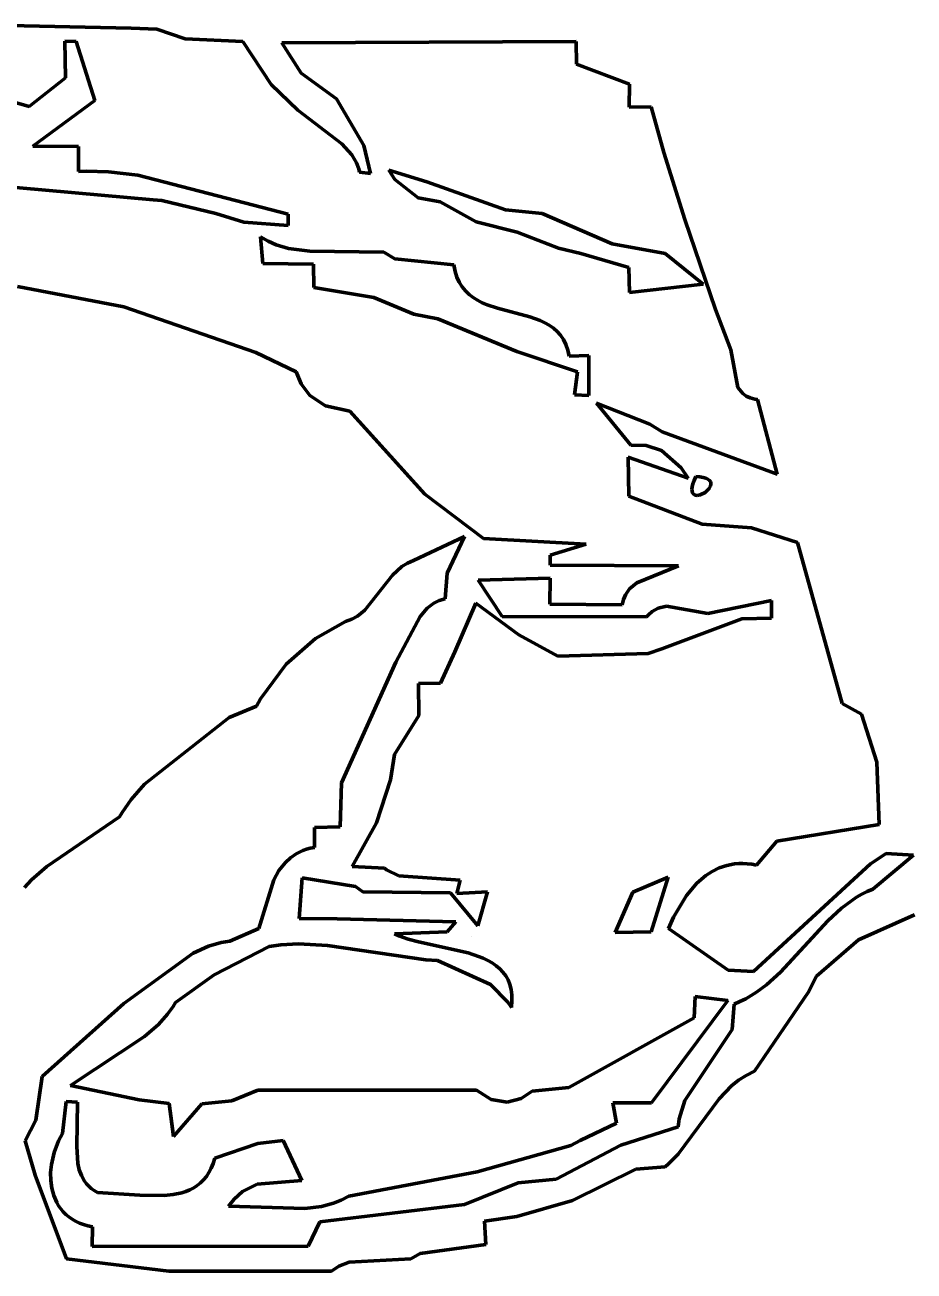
# Model space of a CAD drawing. Header units: millimetres. Extents: x 0 to 7.9, y 0 to 11.
# Drawn here: x 2.554 to 3.497, y 3.946 to 5.267 of the extents above; entities that cross this region are included whole.
import ezdxf

# ---------------------------------------------------------------- set-up
doc = ezdxf.new("R2010")
doc.units = ezdxf.units.MM
doc.layers.add('color#010101ff', color=7, linetype='CONTINUOUS', lineweight=100)
doc.layers.add('color#ffffffff', color=7, linetype='CONTINUOUS', lineweight=100)

msp = doc.modelspace()

# ---------------------------------------------------------------- linework, layer by layer
at = {"layer": 'color#010101ff'}
for p, q in [((2.6671, 5.2641), (2.4992, 5.2675)), ((2.694, 5.2629), (2.6671, 5.2641)), ((2.7243, 5.2526), (2.694, 5.2629)), ((2.5974, 5.2113), (2.5966, 5.2502)), ((2.5966, 5.2502), (2.6086, 5.25)), ((2.6086, 5.25), (2.6285, 5.1872)), ((2.7852, 5.2498), (2.7243, 5.2526)), ((2.8155, 5.2042), (2.7852, 5.2498)), ((3.1387, 5.25), (2.8268, 5.2483)), ((2.8268, 5.2483), (2.847, 5.2163)), ((3.1388, 5.2257), (3.1387, 5.25)), ((3.1951, 5.2045), (3.1388, 5.2257)), ((2.5588, 5.1808), (2.5974, 5.2113)), ((2.847, 5.2163), (2.8847, 5.1892)), ((2.8435, 5.177), (2.8155, 5.2042)), ((3.1946, 5.1802), (3.1951, 5.2045)), ((2.5172, 5.1929), (2.5588, 5.1808)), ((2.6285, 5.1872), (2.5629, 5.139)), ((2.8847, 5.1892), (2.9134, 5.1395)), ((3.2181, 5.1807), (3.1946, 5.1802)), ((3.2316, 5.132), (3.2181, 5.1807)), ((2.8904, 5.1415), (2.8435, 5.177)), ((2.901, 5.1296), (2.8904, 5.1415)), ((2.5629, 5.139), (2.6111, 5.1384)), ((2.6111, 5.1384), (2.6113, 5.1121)), ((2.9058, 5.1211), (2.901, 5.1296)), ((2.9134, 5.1395), (2.9206, 5.11)), ((3.2538, 5.0611), (3.2316, 5.132)), ((2.9081, 5.1147), (2.9058, 5.1211)), ((2.909, 5.1113), (2.9081, 5.1147)), ((2.6113, 5.1121), (2.6192, 5.1123)), ((2.6192, 5.1123), (2.6428, 5.1115)), ((2.6428, 5.1115), (2.6739, 5.108)), ((2.6739, 5.108), (2.8335, 5.0668)), ((2.9206, 5.11), (2.909, 5.1113)), ((2.9399, 5.1136), (2.9805, 5.101)), ((2.9465, 5.1035), (2.9399, 5.1136)), ((2.9712, 5.0841), (2.9465, 5.1035)), ((2.6904, 5.0819), (2.5025, 5.0988)), ((2.9805, 5.101), (3.0638, 5.0714)), ((2.6994, 5.0813), (2.6904, 5.0819)), ((2.7568, 5.0674), (2.6994, 5.0813)), ((2.9944, 5.0799), (2.9712, 5.0841)), ((3.0327, 5.0587), (2.9944, 5.0799)), ((2.7865, 5.0583), (2.7568, 5.0674)), ((2.8335, 5.0668), (2.8333, 5.0546)), ((3.0638, 5.0714), (3.1027, 5.0675)), ((3.1027, 5.0675), (3.1767, 5.0354)), ((2.8333, 5.0546), (2.7865, 5.0583)), ((3.076, 5.0478), (3.0327, 5.0587)), ((3.2862, 4.9658), (3.2538, 5.0611)), ((2.8041, 5.0428), (2.8123, 5.0381)), ((2.8066, 5.0146), (2.8041, 5.0428)), ((2.8123, 5.0381), (2.8207, 5.0344)), ((3.1197, 5.0307), (3.076, 5.0478)), ((3.1767, 5.0354), (3.2328, 5.025)), ((2.8207, 5.0344), (2.8337, 5.0305)), ((2.8337, 5.0305), (2.8562, 5.0274)), ((2.8562, 5.0274), (2.9348, 5.0265)), ((2.9348, 5.0265), (2.9464, 5.0195)), ((3.1437, 5.0251), (3.1197, 5.0307)), ((3.1945, 5.0103), (3.1437, 5.0251)), ((3.2328, 5.025), (3.2732, 4.9927)), ((2.8601, 5.0136), (2.8066, 5.0146)), ((2.8606, 4.9889), (2.8601, 5.0136)), ((2.9464, 5.0195), (3.0089, 5.013)), ((3.0089, 5.013), (3.0103, 5.0061)), ((3.1953, 4.9836), (3.1945, 5.0103)), ((3.0103, 5.0061), (3.0122, 4.9999)), ((3.0122, 4.9999), (3.0147, 4.9945)), ((2.5465, 4.9899), (2.6592, 4.9684)), ((2.9243, 4.9784), (2.8606, 4.9889)), ((3.0147, 4.9945), (3.0178, 4.9896)), ((3.0178, 4.9896), (3.0213, 4.9853)), ((3.0213, 4.9853), (3.0252, 4.9816)), ((3.2732, 4.9927), (3.1953, 4.9836)), ((2.9665, 4.9606), (2.9243, 4.9784)), ((3.0252, 4.9816), (3.0295, 4.9783)), ((3.0295, 4.9783), (3.0342, 4.9754)), ((3.0342, 4.9754), (3.0391, 4.9729)), ((3.0391, 4.9729), (3.0443, 4.9707)), ((3.0443, 4.9707), (3.0553, 4.967)), ((2.6592, 4.9684), (2.7992, 4.92)), ((2.9921, 4.9558), (2.9665, 4.9606)), ((3.0756, 4.9211), (2.9921, 4.9558)), ((3.0553, 4.967), (3.0896, 4.9578)), ((3.0896, 4.9578), (3.1003, 4.9539)), ((3.3024, 4.9229), (3.2862, 4.9658)), ((3.1003, 4.9539), (3.1053, 4.9516)), ((3.1053, 4.9516), (3.11, 4.9489)), ((3.11, 4.9489), (3.1144, 4.9458)), ((3.1144, 4.9458), (3.1184, 4.9423)), ((3.1184, 4.9423), (3.122, 4.9383)), ((3.122, 4.9383), (3.1251, 4.9337)), ((3.1251, 4.9337), (3.1277, 4.9286)), ((2.7992, 4.92), (2.8418, 4.8995)), ((3.1399, 4.8995), (3.0756, 4.9211)), ((3.1277, 4.9286), (3.1298, 4.9227)), ((3.1298, 4.9227), (3.1312, 4.9162)), ((3.1312, 4.9162), (3.1522, 4.917)), ((3.1522, 4.917), (3.1519, 4.8743)), ((3.31, 4.8829), (3.3024, 4.9229)), ((2.8418, 4.8995), (2.847, 4.8868)), ((3.1369, 4.8751), (3.1399, 4.8995)), ((2.847, 4.8868), (2.8562, 4.8746)), ((3.3152, 4.8765), (3.31, 4.8829)), ((2.8562, 4.8746), (2.8728, 4.8635)), ((2.8728, 4.8635), (2.8987, 4.8578)), ((3.1519, 4.8743), (3.1369, 4.8751)), ((3.1967, 4.8217), (3.16, 4.8665)), ((3.16, 4.8665), (3.2167, 4.8439)), ((3.3187, 4.8739), (3.3152, 4.8765)), ((3.323, 4.8719), (3.3187, 4.8739)), ((3.328, 4.8706), (3.323, 4.8719)), ((3.3309, 4.8701), (3.328, 4.8706)), ((3.3518, 4.791), (3.3309, 4.8701)), ((2.8987, 4.8578), (2.9782, 4.77)), ((3.2167, 4.8439), (3.2296, 4.8359)), ((3.2296, 4.8359), (3.3518, 4.791)), ((3.2129, 4.8215), (3.1967, 4.8217)), ((3.2292, 4.816), (3.2129, 4.8215)), ((3.2498, 4.7979), (3.2292, 4.816)), ((3.1945, 4.7677), (3.1938, 4.809)), ((3.1938, 4.809), (3.2572, 4.7867)), ((3.2572, 4.7867), (3.2498, 4.7979)), ((3.2637, 4.7843), (3.2624, 4.7807)), ((3.2656, 4.7885), (3.2637, 4.7843)), ((3.2698, 4.7881), (3.2656, 4.7885)), ((3.2733, 4.7875), (3.2698, 4.7881)), ((3.2761, 4.7867), (3.2733, 4.7875)), ((3.2783, 4.7856), (3.2761, 4.7867)), ((3.2798, 4.7844), (3.2783, 4.7856)), ((3.2808, 4.7831), (3.2798, 4.7844)), ((3.2616, 4.7776), (3.2613, 4.775)), ((3.2613, 4.775), (3.2615, 4.7729)), ((3.2615, 4.7729), (3.2619, 4.7712)), ((3.2624, 4.7807), (3.2616, 4.7776)), ((3.2619, 4.7712), (3.2628, 4.77)), ((3.27, 4.7691), (3.2753, 4.7717)), ((3.2753, 4.7717), (3.2795, 4.7757)), ((3.2795, 4.7757), (3.2811, 4.7787)), ((3.2814, 4.7817), (3.2808, 4.7831)), ((3.2811, 4.7787), (3.2815, 4.7802)), ((3.2815, 4.7802), (3.2814, 4.7817)), ((2.9782, 4.77), (3.0403, 4.7228)), ((3.272, 4.738), (3.1945, 4.7677)), ((3.2628, 4.77), (3.2639, 4.7691)), ((3.2639, 4.7691), (3.2652, 4.7687)), ((3.2652, 4.7687), (3.2667, 4.7685)), ((3.2667, 4.7685), (3.27, 4.7691)), ((3.3245, 4.734), (3.272, 4.738)), ((3.3733, 4.7186), (3.3245, 4.734)), ((3.0201, 4.7251), (2.9663, 4.6996)), ((3.0019, 4.6861), (3.0201, 4.7251)), ((3.0403, 4.7228), (3.1491, 4.7168)), ((3.4207, 4.5479), (3.3733, 4.7186)), ((3.1491, 4.7168), (3.1111, 4.7051)), ((3.1111, 4.7051), (3.1111, 4.6944)), ((2.954, 4.6931), (2.944, 4.6841)), ((2.9598, 4.6967), (2.954, 4.6931)), ((2.9663, 4.6996), (2.9598, 4.6967)), ((3.1111, 4.6944), (3.2469, 4.6939)), ((3.2469, 4.6939), (3.203, 4.6757)), ((2.944, 4.6841), (2.9145, 4.6469)), ((2.9997, 4.6589), (3.0019, 4.6861)), ((3.1112, 4.6806), (3.0348, 4.6788)), ((3.0348, 4.6788), (3.06, 4.6401)), ((3.1107, 4.6531), (3.1112, 4.6806)), ((3.1953, 4.6694), (3.1909, 4.6632)), ((3.203, 4.6757), (3.1953, 4.6694)), ((2.9808, 4.6491), (2.9879, 4.6543)), ((2.9879, 4.6543), (2.9934, 4.657)), ((2.9934, 4.657), (2.9997, 4.6589)), ((3.0322, 4.6542), (3.01, 4.6026)), ((3.078, 4.6205), (3.0322, 4.6542)), ((3.1872, 4.6524), (3.1107, 4.6531)), ((3.1887, 4.6582), (3.1872, 4.6524)), ((3.1909, 4.6632), (3.1887, 4.6582)), ((3.2782, 4.6434), (3.3457, 4.657)), ((3.3457, 4.657), (3.3458, 4.6384)), ((2.9067, 4.6406), (2.9007, 4.6373)), ((2.9145, 4.6469), (2.9067, 4.6406)), ((2.9475, 4.5915), (2.9732, 4.6402)), ((2.9732, 4.6402), (2.9808, 4.6491)), ((3.06, 4.6401), (3.2132, 4.6399)), ((3.2132, 4.6399), (3.2152, 4.6419)), ((3.2152, 4.6419), (3.2192, 4.6454)), ((3.2192, 4.6454), (3.2254, 4.6489)), ((3.2254, 4.6489), (3.2342, 4.6511)), ((3.2342, 4.6511), (3.2782, 4.6434)), ((2.894, 4.6348), (2.8622, 4.6168)), ((2.9007, 4.6373), (2.894, 4.6348)), ((3.3142, 4.6377), (3.2295, 4.6058)), ((3.3458, 4.6384), (3.3142, 4.6377)), ((2.8622, 4.6168), (2.8312, 4.5897)), ((3.1192, 4.598), (3.078, 4.6205)), ((3.01, 4.6026), (2.9948, 4.5695)), ((3.2148, 4.601), (3.1192, 4.598)), ((3.2295, 4.6058), (3.2148, 4.601)), ((2.8312, 4.5897), (2.8041, 4.5529)), ((2.8899, 4.4636), (2.9475, 4.5915)), ((2.9948, 4.5695), (2.9715, 4.5692)), ((2.9715, 4.5692), (2.9718, 4.5351)), ((2.8041, 4.5529), (2.7997, 4.5449)), ((3.4411, 4.5365), (3.4207, 4.5479)), ((2.7708, 4.5331), (2.681, 4.4623)), ((2.7997, 4.5449), (2.7708, 4.5331)), ((2.9718, 4.5351), (2.9461, 4.4939)), ((3.4572, 4.4856), (3.4411, 4.5365)), ((2.9461, 4.4939), (2.9417, 4.4669)), ((3.4596, 4.4195), (3.4572, 4.4856)), ((2.9417, 4.4669), (2.9271, 4.4214)), ((2.681, 4.4623), (2.6668, 4.4459)), ((2.8883, 4.4172), (2.8899, 4.4636)), ((2.6668, 4.4459), (2.6575, 4.4323)), ((2.6547, 4.4275), (2.5775, 4.3751)), ((2.6575, 4.4323), (2.6547, 4.4275)), ((2.8611, 4.3951), (2.8613, 4.4164)), ((2.8613, 4.4164), (2.8883, 4.4172)), ((2.9271, 4.4214), (2.9013, 4.3751)), ((3.3514, 4.4017), (3.4596, 4.4195)), ((3.3296, 4.3765), (3.3514, 4.4017)), ((2.8358, 4.3843), (2.8419, 4.3885)), ((2.8419, 4.3885), (2.8453, 4.3903)), ((2.8453, 4.3903), (2.8489, 4.3919)), ((2.8489, 4.3919), (2.8527, 4.3932)), ((2.8527, 4.3932), (2.8568, 4.3943)), ((2.8568, 4.3943), (2.8611, 4.3951)), ((3.467, 4.3886), (3.4507, 4.3778)), ((3.4963, 4.3869), (3.467, 4.3886)), ((2.5775, 4.3751), (2.5613, 4.3607)), ((2.8236, 4.3707), (2.8304, 4.3793)), ((2.8304, 4.3793), (2.8358, 4.3843)), ((2.9013, 4.3751), (2.9353, 4.3733)), ((3.2903, 4.3734), (3.2982, 4.376)), ((3.2982, 4.376), (3.3065, 4.3777)), ((3.3065, 4.3777), (3.3109, 4.378)), ((3.3109, 4.378), (3.3153, 4.3781)), ((3.3153, 4.3781), (3.32, 4.3779)), ((3.32, 4.3779), (3.3247, 4.3773)), ((3.3247, 4.3773), (3.3296, 4.3765)), ((3.4507, 4.3778), (3.3266, 4.2635)), ((3.4531, 4.3511), (3.4963, 4.3869)), ((2.8181, 4.3609), (2.8236, 4.3707)), ((2.8481, 4.363), (2.8451, 4.32)), ((2.9046, 4.3537), (2.8481, 4.363)), ((2.9353, 4.3733), (2.9377, 4.3715)), ((2.9377, 4.3715), (2.9505, 4.3652)), ((2.9505, 4.3652), (3.0155, 4.3605)), ((3.1987, 4.3479), (3.2362, 4.3636)), ((3.2362, 4.3636), (3.2181, 4.3056)), ((3.2665, 4.3572), (3.276, 4.3653)), ((3.276, 4.3653), (3.2829, 4.3698)), ((3.2829, 4.3698), (3.2903, 4.3734)), ((2.5613, 4.3607), (2.554, 4.3527)), ((2.8022, 4.3091), (2.8181, 4.3609)), ((2.9125, 4.3482), (2.9046, 4.3537)), ((3.0054, 4.3472), (2.9125, 4.3482)), ((3.0155, 4.3605), (3.0121, 4.3464)), ((3.0121, 4.3464), (3.0446, 4.348)), ((3.0446, 4.348), (3.0345, 4.3121)), ((3.2554, 4.3441), (3.2665, 4.3572)), ((3.4413, 4.3455), (3.4471, 4.3485)), ((3.4471, 4.3485), (3.4531, 4.3511)), ((3.0345, 4.3121), (3.0054, 4.3472)), ((3.1798, 4.3051), (3.1987, 4.3479)), ((3.2419, 4.3214), (3.2554, 4.3441)), ((3.4199, 4.3308), (3.4303, 4.3387)), ((3.4303, 4.3387), (3.4357, 4.3423)), ((3.4357, 4.3423), (3.4413, 4.3455)), ((3.4054, 4.3175), (3.4199, 4.3308)), ((3.4971, 4.3237), (3.4379, 4.2973)), ((2.7715, 4.2958), (2.8022, 4.3091)), ((2.8451, 4.32), (2.8852, 4.3195)), ((2.8852, 4.3195), (3.0111, 4.3162)), ((3.0111, 4.3162), (3.0019, 4.3056)), ((3.2366, 4.3093), (3.2419, 4.3214)), ((3.2998, 4.2651), (3.2366, 4.3093)), ((3.3552, 4.263), (3.4054, 4.3175)), ((2.7623, 4.2942), (2.7715, 4.2958)), ((3.0019, 4.3056), (2.9461, 4.3036)), ((2.9461, 4.3036), (2.9506, 4.3015)), ((2.9506, 4.3015), (2.9555, 4.2997)), ((2.9555, 4.2997), (2.9606, 4.298)), ((2.9606, 4.298), (2.9714, 4.295)), ((3.0279, 4.3008), (3.0279, 4.3008)), ((3.2181, 4.3056), (3.1798, 4.3051)), ((3.4379, 4.2973), (3.3932, 4.2585)), ((2.6591, 4.2296), (2.7325, 4.2832)), ((2.7325, 4.2832), (2.749, 4.2904)), ((2.749, 4.2904), (2.7623, 4.2942)), ((2.8132, 4.2901), (2.7548, 4.2602)), ((2.8257, 4.2919), (2.8132, 4.2901)), ((2.8444, 4.293), (2.8257, 4.2919)), ((2.8752, 4.2913), (2.8444, 4.293)), ((2.9794, 4.2759), (2.8752, 4.2913)), ((2.9714, 4.295), (3.0242, 4.2833)), ((3.0242, 4.2833), (3.0351, 4.2797)), ((2.9918, 4.2754), (2.9794, 4.2759)), ((3.0478, 4.2499), (2.9918, 4.2754)), ((3.0351, 4.2797), (3.0402, 4.2776)), ((3.0402, 4.2776), (3.0451, 4.2753)), ((3.0451, 4.2753), (3.0496, 4.2727)), ((3.0496, 4.2727), (3.0538, 4.2698)), ((3.0538, 4.2698), (3.0576, 4.2666)), ((2.7548, 4.2602), (2.714, 4.2308)), ((3.0576, 4.2666), (3.061, 4.263)), ((3.061, 4.263), (3.0639, 4.259)), ((3.0639, 4.259), (3.0664, 4.2547)), ((3.3266, 4.2635), (3.2998, 4.2651)), ((3.3403, 4.2496), (3.3552, 4.263)), ((3.3932, 4.2585), (3.3845, 4.2412)), ((3.0661, 4.2312), (3.0478, 4.2499)), ((3.0664, 4.2547), (3.0683, 4.2498)), ((3.0683, 4.2498), (3.0696, 4.2446)), ((3.0696, 4.2446), (3.0704, 4.2388)), ((3.3297, 4.2417), (3.3403, 4.2496)), ((2.5726, 4.1524), (2.6591, 4.2296)), ((2.714, 4.2308), (2.7113, 4.2265)), ((3.07, 4.2256), (3.0661, 4.2312)), ((3.0705, 4.2325), (3.07, 4.2256)), ((3.0704, 4.2388), (3.0705, 4.2325)), ((3.2992, 4.2329), (3.2184, 4.1243)), ((3.2638, 4.2146), (3.2646, 4.2372)), ((3.2646, 4.2372), (3.2992, 4.2329)), ((3.3041, 4.2021), (3.306, 4.2291)), ((3.306, 4.2291), (3.3122, 4.2318)), ((3.3122, 4.2318), (3.3183, 4.2348)), ((3.3183, 4.2348), (3.3241, 4.2381)), ((3.3241, 4.2381), (3.3297, 4.2417)), ((3.3845, 4.2412), (3.3277, 4.1579)), ((2.7056, 4.2184), (2.6958, 4.2075)), ((2.7113, 4.2265), (2.7056, 4.2184)), ((2.6958, 4.2075), (2.6811, 4.1946)), ((3.1308, 4.1406), (3.2638, 4.2146)), ((2.6811, 4.1946), (2.6026, 4.1428)), ((3.2538, 4.1269), (3.3041, 4.2021)), ((2.566, 4.1061), (2.5726, 4.1524)), ((3.3188, 4.1535), (3.3106, 4.1483)), ((3.3277, 4.1579), (3.3188, 4.1535)), ((2.6026, 4.1428), (2.6754, 4.1276)), ((2.7736, 4.1263), (2.8011, 4.1377)), ((2.8011, 4.1377), (3.0328, 4.1376)), ((3.0328, 4.1376), (3.0484, 4.1279)), ((3.0804, 4.1288), (3.092, 4.1368)), ((3.092, 4.1368), (3.1308, 4.1406)), ((3.3032, 4.1423), (3.29, 4.1286)), ((3.3106, 4.1483), (3.3032, 4.1423)), ((2.5979, 4.1258), (2.5943, 4.0918)), ((2.6101, 4.1252), (2.5979, 4.1258)), ((2.6094, 4.078), (2.6101, 4.1252)), ((2.6754, 4.1276), (2.7071, 4.1236)), ((2.7071, 4.1236), (2.7119, 4.0887)), ((2.7119, 4.0887), (2.7417, 4.1234)), ((2.7417, 4.1234), (2.7736, 4.1263)), ((3.0484, 4.1279), (3.0656, 4.1252)), ((3.0656, 4.1252), (3.0804, 4.1288)), ((3.2184, 4.1243), (3.1775, 4.1245)), ((3.1775, 4.1245), (3.1813, 4.1027)), ((3.29, 4.1286), (3.2467, 4.07)), ((3.2479, 4.1072), (3.2538, 4.1269)), ((2.5547, 4.084), (2.566, 4.1061)), ((3.1813, 4.1027), (3.1427, 4.0845)), ((3.186, 4.0796), (3.2466, 4.0989)), ((3.2466, 4.0989), (3.2479, 4.1072)), ((2.5651, 4.0477), (2.5547, 4.084)), ((2.5901, 4.0841), (2.5853, 4.0717)), ((2.5943, 4.0918), (2.5901, 4.0841)), ((2.828, 4.0843), (2.8011, 4.0812)), ((2.8477, 4.0421), (2.828, 4.0843)), ((3.1427, 4.0845), (3.133, 4.0792)), ((2.5853, 4.0717), (2.5824, 4.0589)), ((2.6104, 4.0601), (2.6094, 4.078)), ((2.8011, 4.0812), (2.7556, 4.0657)), ((3.133, 4.0792), (3.0338, 4.0513)), ((3.1175, 4.0434), (3.186, 4.0796)), ((2.5824, 4.0589), (2.5816, 4.0503)), ((2.6119, 4.0534), (2.6104, 4.0601)), ((2.7539, 4.0601), (2.7518, 4.055)), ((2.7556, 4.0657), (2.7539, 4.0601)), ((3.2366, 4.0596), (3.2329, 4.0563)), ((3.2467, 4.07), (3.2366, 4.0596)), ((2.5984, 3.9588), (2.5651, 4.0477)), ((2.5816, 4.0503), (2.5818, 4.0419)), ((2.6142, 4.0471), (2.6119, 4.0534)), ((2.6175, 4.0413), (2.6142, 4.0471)), ((2.7467, 4.0463), (2.7437, 4.0426)), ((2.7494, 4.0504), (2.7467, 4.0463)), ((2.7518, 4.055), (2.7494, 4.0504)), ((3.0338, 4.0513), (2.8976, 4.0254)), ((3.2018, 4.0541), (3.1346, 4.0206)), ((3.2329, 4.0563), (3.2018, 4.0541)), ((2.5818, 4.0419), (2.5829, 4.0337)), ((2.5829, 4.0337), (2.585, 4.0259)), ((2.6196, 4.0386), (2.6175, 4.0413)), ((2.622, 4.036), (2.6196, 4.0386)), ((2.6247, 4.0336), (2.622, 4.036)), ((2.6278, 4.0313), (2.6247, 4.0336)), ((2.6312, 4.0292), (2.6278, 4.0313)), ((2.7292, 4.0322), (2.725, 4.0304)), ((2.7332, 4.0342), (2.7292, 4.0322)), ((2.7369, 4.0366), (2.7332, 4.0342)), ((2.7404, 4.0394), (2.7369, 4.0366)), ((2.7437, 4.0426), (2.7404, 4.0394)), ((2.7851, 4.0302), (2.8004, 4.038)), ((2.8004, 4.038), (2.8477, 4.0421)), ((3.0203, 4.0166), (3.0773, 4.0396)), ((3.0773, 4.0396), (3.1175, 4.0434)), ((2.585, 4.0259), (2.5881, 4.0186)), ((2.5881, 4.0186), (2.5901, 4.0151)), ((2.6762, 4.0264), (2.6312, 4.0292)), ((2.7018, 4.026), (2.6762, 4.0264)), ((2.7115, 4.0271), (2.7018, 4.026)), ((2.7207, 4.029), (2.7115, 4.0271)), ((2.725, 4.0304), (2.7207, 4.029)), ((2.7701, 4.0147), (2.7761, 4.0223)), ((2.7761, 4.0223), (2.7851, 4.0302)), ((2.8814, 4.0178), (2.8686, 4.0144)), ((2.8896, 4.0211), (2.8814, 4.0178)), ((2.8976, 4.0254), (2.8896, 4.0211)), ((3.1346, 4.0206), (3.0758, 4.0039)), ((2.5901, 4.0151), (2.5924, 4.0119)), ((2.5924, 4.0119), (2.595, 4.0088)), ((2.595, 4.0088), (2.5978, 4.0059)), ((2.5978, 4.0059), (2.6009, 4.0033)), ((2.8511, 4.0124), (2.7701, 4.0147)), ((2.8686, 4.0144), (2.8511, 4.0124)), ((2.8668, 3.998), (3.0203, 4.0166)), ((2.6009, 4.0033), (2.6043, 4.0009)), ((2.6043, 4.0009), (2.6081, 3.9988)), ((2.6081, 3.9988), (2.6121, 3.9969)), ((2.6121, 3.9969), (2.6164, 3.9953)), ((2.6164, 3.9953), (2.6211, 3.994)), ((2.6211, 3.994), (2.6261, 3.993)), ((2.6261, 3.993), (2.6256, 3.9721)), ((2.8544, 3.9722), (2.8668, 3.998)), ((3.0758, 4.0039), (3.0413, 3.9989)), ((3.0413, 3.9989), (3.0428, 3.974)), ((2.6256, 3.9721), (2.8544, 3.9722)), ((2.9731, 3.9647), (2.9632, 3.9588)), ((3.0428, 3.974), (2.9731, 3.9647)), ((2.7068, 3.9459), (2.5984, 3.9588)), ((2.8979, 3.9555), (2.887, 3.951)), ((2.9632, 3.9588), (2.8979, 3.9555)), ((2.8792, 3.9459), (2.7068, 3.9459)), ((2.887, 3.951), (2.8792, 3.9459))]:
    msp.add_line(p, q, dxfattribs=at)
at = {"layer": 'color#ffffffff'}
for p, q in [((2.4992, 5.2675), (2.6671, 5.2641)), ((2.6671, 5.2641), (2.694, 5.2629)), ((2.694, 5.2629), (2.7243, 5.2526)), ((2.6086, 5.25), (2.5966, 5.2502)), ((2.5966, 5.2502), (2.5974, 5.2113)), ((2.6285, 5.1872), (2.6086, 5.25)), ((2.7243, 5.2526), (2.7852, 5.2498)), ((2.7852, 5.2498), (2.8155, 5.2042)), ((2.8268, 5.2483), (3.1387, 5.25)), ((2.847, 5.2163), (2.8268, 5.2483)), ((3.1387, 5.25), (3.1388, 5.2257)), ((3.1388, 5.2257), (3.1951, 5.2045)), ((2.5974, 5.2113), (2.5588, 5.1808)), ((2.8847, 5.1892), (2.847, 5.2163)), ((2.8155, 5.2042), (2.8435, 5.177)), ((3.1951, 5.2045), (3.1946, 5.1802)), ((2.5588, 5.1808), (2.5172, 5.1929)), ((2.5629, 5.139), (2.6285, 5.1872)), ((2.9134, 5.1395), (2.8847, 5.1892)), ((3.1946, 5.1802), (3.2181, 5.1807)), ((3.2181, 5.1807), (3.2316, 5.132)), ((2.8435, 5.177), (2.8904, 5.1415)), ((2.8904, 5.1415), (2.901, 5.1296)), ((2.6111, 5.1384), (2.5629, 5.139)), ((2.6113, 5.1121), (2.6111, 5.1384)), ((2.901, 5.1296), (2.9058, 5.1211)), ((2.9206, 5.11), (2.9134, 5.1395)), ((3.2316, 5.132), (3.2538, 5.0611)), ((2.9058, 5.1211), (2.9081, 5.1147)), ((2.9081, 5.1147), (2.909, 5.1113)), ((2.6192, 5.1123), (2.6113, 5.1121)), ((2.6428, 5.1115), (2.6192, 5.1123)), ((2.6739, 5.108), (2.6428, 5.1115)), ((2.8335, 5.0668), (2.6739, 5.108)), ((2.909, 5.1113), (2.9206, 5.11)), ((2.9399, 5.1136), (2.9465, 5.1035)), ((2.9805, 5.101), (2.9399, 5.1136)), ((2.9465, 5.1035), (2.9712, 5.0841)), ((2.5025, 5.0988), (2.6904, 5.0819)), ((3.0638, 5.0714), (2.9805, 5.101)), ((2.6904, 5.0819), (2.6994, 5.0813)), ((2.6994, 5.0813), (2.7568, 5.0674)), ((2.9712, 5.0841), (2.9944, 5.0799)), ((2.9944, 5.0799), (3.0327, 5.0587)), ((2.7568, 5.0674), (2.7865, 5.0583)), ((2.8333, 5.0546), (2.8335, 5.0668)), ((3.1027, 5.0675), (3.0638, 5.0714)), ((3.1767, 5.0354), (3.1027, 5.0675)), ((2.7865, 5.0583), (2.8333, 5.0546)), ((3.0327, 5.0587), (3.076, 5.0478)), ((3.2538, 5.0611), (3.2862, 4.9658)), ((2.8041, 5.0428), (2.8066, 5.0146)), ((2.8123, 5.0381), (2.8041, 5.0428)), ((2.8207, 5.0344), (2.8123, 5.0381)), ((3.076, 5.0478), (3.1197, 5.0307)), ((3.2328, 5.025), (3.1767, 5.0354)), ((2.8337, 5.0305), (2.8207, 5.0344)), ((2.8562, 5.0274), (2.8337, 5.0305)), ((2.9348, 5.0265), (2.8562, 5.0274)), ((2.9464, 5.0195), (2.9348, 5.0265)), ((3.1197, 5.0307), (3.1437, 5.0251)), ((3.1437, 5.0251), (3.1945, 5.0103)), ((3.2732, 4.9927), (3.2328, 5.025)), ((2.8066, 5.0146), (2.8601, 5.0136)), ((2.8601, 5.0136), (2.8606, 4.9889)), ((3.0089, 5.013), (2.9464, 5.0195)), ((3.0103, 5.0061), (3.0089, 5.013)), ((3.1945, 5.0103), (3.1953, 4.9836)), ((3.0122, 4.9999), (3.0103, 5.0061)), ((3.0147, 4.9945), (3.0122, 4.9999)), ((2.6592, 4.9684), (2.5465, 4.9899)), ((2.8606, 4.9889), (2.9243, 4.9784)), ((3.0178, 4.9896), (3.0147, 4.9945)), ((3.0213, 4.9853), (3.0178, 4.9896)), ((3.0252, 4.9816), (3.0213, 4.9853)), ((3.1953, 4.9836), (3.2732, 4.9927)), ((2.9243, 4.9784), (2.9665, 4.9606)), ((3.0295, 4.9783), (3.0252, 4.9816)), ((3.0342, 4.9754), (3.0295, 4.9783)), ((3.0391, 4.9729), (3.0342, 4.9754)), ((3.0443, 4.9707), (3.0391, 4.9729)), ((3.0553, 4.967), (3.0443, 4.9707)), ((2.7992, 4.92), (2.6592, 4.9684)), ((2.9665, 4.9606), (2.9921, 4.9558)), ((2.9921, 4.9558), (3.0756, 4.9211)), ((3.0896, 4.9578), (3.0553, 4.967)), ((3.1003, 4.9539), (3.0896, 4.9578)), ((3.2862, 4.9658), (3.3024, 4.9229)), ((3.1053, 4.9516), (3.1003, 4.9539)), ((3.11, 4.9489), (3.1053, 4.9516)), ((3.1144, 4.9458), (3.11, 4.9489)), ((3.1184, 4.9423), (3.1144, 4.9458)), ((3.122, 4.9383), (3.1184, 4.9423)), ((3.1251, 4.9337), (3.122, 4.9383)), ((3.1277, 4.9286), (3.1251, 4.9337)), ((2.8418, 4.8995), (2.7992, 4.92)), ((3.0756, 4.9211), (3.1399, 4.8995)), ((3.1298, 4.9227), (3.1277, 4.9286)), ((3.1312, 4.9162), (3.1298, 4.9227)), ((3.1522, 4.917), (3.1312, 4.9162)), ((3.1519, 4.8743), (3.1522, 4.917)), ((3.3024, 4.9229), (3.31, 4.8829)), ((2.847, 4.8868), (2.8418, 4.8995)), ((3.1399, 4.8995), (3.1369, 4.8751)), ((2.8562, 4.8746), (2.847, 4.8868)), ((3.31, 4.8829), (3.3152, 4.8765)), ((2.8728, 4.8635), (2.8562, 4.8746)), ((2.8987, 4.8578), (2.8728, 4.8635)), ((3.1369, 4.8751), (3.1519, 4.8743)), ((3.2167, 4.8439), (3.16, 4.8665)), ((3.16, 4.8665), (3.1967, 4.8217)), ((3.3152, 4.8765), (3.3187, 4.8739)), ((3.3187, 4.8739), (3.323, 4.8719)), ((3.323, 4.8719), (3.328, 4.8706)), ((3.328, 4.8706), (3.3309, 4.8701)), ((3.3309, 4.8701), (3.3518, 4.791)), ((2.9782, 4.77), (2.8987, 4.8578)), ((3.2296, 4.8359), (3.2167, 4.8439)), ((3.3518, 4.791), (3.2296, 4.8359)), ((3.1967, 4.8217), (3.2129, 4.8215)), ((3.2129, 4.8215), (3.2292, 4.816)), ((3.2292, 4.816), (3.2498, 4.7979)), ((3.2572, 4.7867), (3.1938, 4.809)), ((3.1938, 4.809), (3.1945, 4.7677)), ((3.2498, 4.7979), (3.2572, 4.7867)), ((3.2624, 4.7807), (3.2637, 4.7843)), ((3.2637, 4.7843), (3.2656, 4.7885)), ((3.2656, 4.7885), (3.2698, 4.7881)), ((3.2698, 4.7881), (3.2733, 4.7875)), ((3.2733, 4.7875), (3.2761, 4.7867)), ((3.2761, 4.7867), (3.2783, 4.7856)), ((3.2783, 4.7856), (3.2798, 4.7844)), ((3.2798, 4.7844), (3.2808, 4.7831)), ((3.2613, 4.775), (3.2616, 4.7776)), ((3.2615, 4.7729), (3.2613, 4.775)), ((3.2619, 4.7712), (3.2615, 4.7729)), ((3.2616, 4.7776), (3.2624, 4.7807)), ((3.2628, 4.77), (3.2619, 4.7712)), ((3.2753, 4.7717), (3.27, 4.7691)), ((3.2795, 4.7757), (3.2753, 4.7717)), ((3.2811, 4.7787), (3.2795, 4.7757)), ((3.2808, 4.7831), (3.2814, 4.7817)), ((3.2815, 4.7802), (3.2811, 4.7787)), ((3.2814, 4.7817), (3.2815, 4.7802)), ((3.0403, 4.7228), (2.9782, 4.77)), ((3.1945, 4.7677), (3.272, 4.738)), ((3.2639, 4.7691), (3.2628, 4.77)), ((3.2652, 4.7687), (3.2639, 4.7691)), ((3.2667, 4.7685), (3.2652, 4.7687)), ((3.27, 4.7691), (3.2667, 4.7685)), ((3.272, 4.738), (3.3245, 4.734)), ((3.3245, 4.734), (3.3733, 4.7186)), ((2.9663, 4.6996), (3.0201, 4.7251)), ((3.0201, 4.7251), (3.0019, 4.6861)), ((3.1491, 4.7168), (3.0403, 4.7228)), ((3.3733, 4.7186), (3.4207, 4.5479)), ((3.1111, 4.7051), (3.1491, 4.7168)), ((3.1111, 4.6944), (3.1111, 4.7051)), ((2.944, 4.6841), (2.954, 4.6931)), ((2.954, 4.6931), (2.9598, 4.6967)), ((2.9598, 4.6967), (2.9663, 4.6996)), ((3.2469, 4.6939), (3.1111, 4.6944)), ((3.203, 4.6757), (3.2469, 4.6939)), ((2.9145, 4.6469), (2.944, 4.6841)), ((3.0019, 4.6861), (2.9997, 4.6589)), ((3.0348, 4.6788), (3.1112, 4.6806)), ((3.06, 4.6401), (3.0348, 4.6788)), ((3.1112, 4.6806), (3.1107, 4.6531)), ((3.1909, 4.6632), (3.1953, 4.6694)), ((3.1953, 4.6694), (3.203, 4.6757)), ((2.9879, 4.6543), (2.9808, 4.6491)), ((2.9934, 4.657), (2.9879, 4.6543)), ((2.9997, 4.6589), (2.9934, 4.657)), ((3.01, 4.6026), (3.0322, 4.6542)), ((3.0322, 4.6542), (3.078, 4.6205)), ((3.1107, 4.6531), (3.1872, 4.6524)), ((3.1872, 4.6524), (3.1887, 4.6582)), ((3.1887, 4.6582), (3.1909, 4.6632)), ((3.3457, 4.657), (3.2782, 4.6434)), ((3.3458, 4.6384), (3.3457, 4.657)), ((2.9007, 4.6373), (2.9067, 4.6406)), ((2.9067, 4.6406), (2.9145, 4.6469)), ((2.9732, 4.6402), (2.9475, 4.5915)), ((2.9808, 4.6491), (2.9732, 4.6402)), ((3.2132, 4.6399), (3.06, 4.6401)), ((3.2152, 4.6419), (3.2132, 4.6399)), ((3.2192, 4.6454), (3.2152, 4.6419)), ((3.2254, 4.6489), (3.2192, 4.6454)), ((3.2342, 4.6511), (3.2254, 4.6489)), ((3.2782, 4.6434), (3.2342, 4.6511)), ((2.8622, 4.6168), (2.894, 4.6348)), ((2.894, 4.6348), (2.9007, 4.6373)), ((3.2295, 4.6058), (3.3142, 4.6377)), ((3.3142, 4.6377), (3.3458, 4.6384)), ((2.8312, 4.5897), (2.8622, 4.6168)), ((3.078, 4.6205), (3.1192, 4.598)), ((2.9948, 4.5695), (3.01, 4.6026)), ((3.1192, 4.598), (3.2148, 4.601)), ((3.2148, 4.601), (3.2295, 4.6058)), ((2.8041, 4.5529), (2.8312, 4.5897)), ((2.9475, 4.5915), (2.8899, 4.4636)), ((2.9715, 4.5692), (2.9948, 4.5695)), ((2.9718, 4.5351), (2.9715, 4.5692)), ((2.7997, 4.5449), (2.8041, 4.5529)), ((3.4207, 4.5479), (3.4411, 4.5365)), ((2.681, 4.4623), (2.7708, 4.5331)), ((2.7708, 4.5331), (2.7997, 4.5449)), ((2.9461, 4.4939), (2.9718, 4.5351)), ((3.4411, 4.5365), (3.4572, 4.4856)), ((2.9417, 4.4669), (2.9461, 4.4939)), ((3.4572, 4.4856), (3.4596, 4.4195)), ((2.9271, 4.4214), (2.9417, 4.4669)), ((2.6668, 4.4459), (2.681, 4.4623)), ((2.8899, 4.4636), (2.8883, 4.4172)), ((2.6575, 4.4323), (2.6668, 4.4459)), ((2.5775, 4.3751), (2.6547, 4.4275)), ((2.6547, 4.4275), (2.6575, 4.4323)), ((2.8613, 4.4164), (2.8611, 4.3951)), ((2.8883, 4.4172), (2.8613, 4.4164)), ((2.9013, 4.3751), (2.9271, 4.4214)), ((3.4596, 4.4195), (3.3514, 4.4017)), ((3.3514, 4.4017), (3.3296, 4.3765)), ((2.8419, 4.3885), (2.8358, 4.3843)), ((2.8453, 4.3903), (2.8419, 4.3885)), ((2.8489, 4.3919), (2.8453, 4.3903)), ((2.8527, 4.3932), (2.8489, 4.3919)), ((2.8568, 4.3943), (2.8527, 4.3932)), ((2.8611, 4.3951), (2.8568, 4.3943)), ((3.4507, 4.3778), (3.467, 4.3886)), ((3.467, 4.3886), (3.4963, 4.3869)), ((2.5613, 4.3607), (2.5775, 4.3751)), ((2.8304, 4.3793), (2.8236, 4.3707)), ((2.8358, 4.3843), (2.8304, 4.3793)), ((2.9353, 4.3733), (2.9013, 4.3751)), ((3.2982, 4.376), (3.2903, 4.3734)), ((3.3065, 4.3777), (3.2982, 4.376)), ((3.3109, 4.378), (3.3065, 4.3777)), ((3.3153, 4.3781), (3.3109, 4.378)), ((3.32, 4.3779), (3.3153, 4.3781)), ((3.3247, 4.3773), (3.32, 4.3779)), ((3.3296, 4.3765), (3.3247, 4.3773)), ((3.3266, 4.2635), (3.4507, 4.3778)), ((3.4963, 4.3869), (3.4531, 4.3511)), ((2.8236, 4.3707), (2.8181, 4.3609)), ((2.8451, 4.32), (2.8481, 4.363)), ((2.8481, 4.363), (2.9046, 4.3537)), ((2.9377, 4.3715), (2.9353, 4.3733)), ((2.9505, 4.3652), (2.9377, 4.3715)), ((3.0155, 4.3605), (2.9505, 4.3652)), ((3.2362, 4.3636), (3.1987, 4.3479)), ((3.2181, 4.3056), (3.2362, 4.3636)), ((3.276, 4.3653), (3.2665, 4.3572)), ((3.2829, 4.3698), (3.276, 4.3653)), ((3.2903, 4.3734), (3.2829, 4.3698)), ((2.554, 4.3527), (2.5613, 4.3607)), ((2.8181, 4.3609), (2.8022, 4.3091)), ((2.9046, 4.3537), (2.9125, 4.3482)), ((2.9125, 4.3482), (3.0054, 4.3472)), ((3.0121, 4.3464), (3.0155, 4.3605)), ((3.0446, 4.348), (3.0121, 4.3464)), ((3.0345, 4.3121), (3.0446, 4.348)), ((3.2665, 4.3572), (3.2554, 4.3441)), ((3.4471, 4.3485), (3.4413, 4.3455)), ((3.4531, 4.3511), (3.4471, 4.3485)), ((3.0054, 4.3472), (3.0345, 4.3121)), ((3.1987, 4.3479), (3.1798, 4.3051)), ((3.2554, 4.3441), (3.2419, 4.3214)), ((3.4303, 4.3387), (3.4199, 4.3308)), ((3.4357, 4.3423), (3.4303, 4.3387)), ((3.4413, 4.3455), (3.4357, 4.3423)), ((3.4199, 4.3308), (3.4054, 4.3175)), ((3.4379, 4.2973), (3.4971, 4.3237)), ((2.8022, 4.3091), (2.7715, 4.2958)), ((2.8852, 4.3195), (2.8451, 4.32)), ((3.0111, 4.3162), (2.8852, 4.3195)), ((3.0019, 4.3056), (3.0111, 4.3162)), ((3.2419, 4.3214), (3.2366, 4.3093)), ((3.2366, 4.3093), (3.2998, 4.2651)), ((3.4054, 4.3175), (3.3552, 4.263)), ((2.7715, 4.2958), (2.7623, 4.2942)), ((2.9461, 4.3036), (3.0019, 4.3056)), ((2.9506, 4.3015), (2.9461, 4.3036)), ((2.9555, 4.2997), (2.9506, 4.3015)), ((2.9606, 4.298), (2.9555, 4.2997)), ((2.9714, 4.295), (2.9606, 4.298)), ((3.0279, 4.3008), (3.0279, 4.3008)), ((3.1798, 4.3051), (3.2181, 4.3056)), ((3.3932, 4.2585), (3.4379, 4.2973)), ((2.7325, 4.2832), (2.6591, 4.2296)), ((2.749, 4.2904), (2.7325, 4.2832)), ((2.7623, 4.2942), (2.749, 4.2904)), ((2.7548, 4.2602), (2.8132, 4.2901)), ((2.8132, 4.2901), (2.8257, 4.2919)), ((2.8257, 4.2919), (2.8444, 4.293)), ((2.8444, 4.293), (2.8752, 4.2913)), ((2.8752, 4.2913), (2.9794, 4.2759)), ((3.0242, 4.2833), (2.9714, 4.295)), ((3.0351, 4.2797), (3.0242, 4.2833)), ((2.9794, 4.2759), (2.9918, 4.2754)), ((2.9918, 4.2754), (3.0478, 4.2499)), ((3.0402, 4.2776), (3.0351, 4.2797)), ((3.0451, 4.2753), (3.0402, 4.2776)), ((3.0496, 4.2727), (3.0451, 4.2753)), ((3.0538, 4.2698), (3.0496, 4.2727)), ((3.0576, 4.2666), (3.0538, 4.2698)), ((2.714, 4.2308), (2.7548, 4.2602)), ((3.061, 4.263), (3.0576, 4.2666)), ((3.0639, 4.259), (3.061, 4.263)), ((3.0664, 4.2547), (3.0639, 4.259)), ((3.2998, 4.2651), (3.3266, 4.2635)), ((3.3552, 4.263), (3.3403, 4.2496)), ((3.3845, 4.2412), (3.3932, 4.2585)), ((3.0478, 4.2499), (3.0661, 4.2312)), ((3.0683, 4.2498), (3.0664, 4.2547)), ((3.0696, 4.2446), (3.0683, 4.2498)), ((3.0704, 4.2388), (3.0696, 4.2446)), ((3.3403, 4.2496), (3.3297, 4.2417)), ((2.6591, 4.2296), (2.5726, 4.1524)), ((2.7113, 4.2265), (2.714, 4.2308)), ((3.0661, 4.2312), (3.07, 4.2256)), ((3.07, 4.2256), (3.0705, 4.2325)), ((3.0705, 4.2325), (3.0704, 4.2388)), ((3.2184, 4.1243), (3.2992, 4.2329)), ((3.2646, 4.2372), (3.2638, 4.2146)), ((3.2992, 4.2329), (3.2646, 4.2372)), ((3.306, 4.2291), (3.3041, 4.2021)), ((3.3122, 4.2318), (3.306, 4.2291)), ((3.3183, 4.2348), (3.3122, 4.2318)), ((3.3241, 4.2381), (3.3183, 4.2348)), ((3.3297, 4.2417), (3.3241, 4.2381)), ((3.3277, 4.1579), (3.3845, 4.2412)), ((2.6958, 4.2075), (2.7056, 4.2184)), ((2.7056, 4.2184), (2.7113, 4.2265)), ((2.6811, 4.1946), (2.6958, 4.2075)), ((3.2638, 4.2146), (3.1308, 4.1406)), ((2.6026, 4.1428), (2.6811, 4.1946)), ((3.3041, 4.2021), (3.2538, 4.1269)), ((2.5726, 4.1524), (2.566, 4.1061)), ((3.3106, 4.1483), (3.3188, 4.1535)), ((3.3188, 4.1535), (3.3277, 4.1579)), ((2.6754, 4.1276), (2.6026, 4.1428)), ((2.8011, 4.1377), (2.7736, 4.1263)), ((3.0328, 4.1376), (2.8011, 4.1377)), ((3.0484, 4.1279), (3.0328, 4.1376)), ((3.092, 4.1368), (3.0804, 4.1288)), ((3.1308, 4.1406), (3.092, 4.1368)), ((3.29, 4.1286), (3.3032, 4.1423)), ((3.3032, 4.1423), (3.3106, 4.1483)), ((2.5943, 4.0918), (2.5979, 4.1258)), ((2.5979, 4.1258), (2.6101, 4.1252)), ((2.6101, 4.1252), (2.6094, 4.078)), ((2.7071, 4.1236), (2.6754, 4.1276)), ((2.7119, 4.0887), (2.7071, 4.1236)), ((2.7417, 4.1234), (2.7119, 4.0887)), ((2.7736, 4.1263), (2.7417, 4.1234)), ((3.0656, 4.1252), (3.0484, 4.1279)), ((3.0804, 4.1288), (3.0656, 4.1252)), ((3.1813, 4.1027), (3.1775, 4.1245)), ((3.1775, 4.1245), (3.2184, 4.1243)), ((3.2467, 4.07), (3.29, 4.1286)), ((3.2538, 4.1269), (3.2479, 4.1072)), ((2.566, 4.1061), (2.5547, 4.084)), ((3.1427, 4.0845), (3.1813, 4.1027)), ((3.2466, 4.0989), (3.186, 4.0796)), ((3.2479, 4.1072), (3.2466, 4.0989)), ((2.5547, 4.084), (2.5651, 4.0477)), ((2.5853, 4.0717), (2.5901, 4.0841)), ((2.5901, 4.0841), (2.5943, 4.0918)), ((2.8011, 4.0812), (2.828, 4.0843)), ((2.828, 4.0843), (2.8477, 4.0421)), ((3.133, 4.0792), (3.1427, 4.0845)), ((2.5824, 4.0589), (2.5853, 4.0717)), ((2.6094, 4.078), (2.6104, 4.0601)), ((2.7556, 4.0657), (2.8011, 4.0812)), ((3.0338, 4.0513), (3.133, 4.0792)), ((3.186, 4.0796), (3.1175, 4.0434)), ((2.5816, 4.0503), (2.5824, 4.0589)), ((2.6104, 4.0601), (2.6119, 4.0534)), ((2.7518, 4.055), (2.7539, 4.0601)), ((2.7539, 4.0601), (2.7556, 4.0657)), ((3.2329, 4.0563), (3.2366, 4.0596)), ((3.2366, 4.0596), (3.2467, 4.07)), ((2.5651, 4.0477), (2.5984, 3.9588)), ((2.5818, 4.0419), (2.5816, 4.0503)), ((2.6119, 4.0534), (2.6142, 4.0471)), ((2.6142, 4.0471), (2.6175, 4.0413)), ((2.7437, 4.0426), (2.7467, 4.0463)), ((2.7467, 4.0463), (2.7494, 4.0504)), ((2.7494, 4.0504), (2.7518, 4.055)), ((2.8976, 4.0254), (3.0338, 4.0513)), ((3.1346, 4.0206), (3.2018, 4.0541)), ((3.2018, 4.0541), (3.2329, 4.0563)), ((2.5829, 4.0337), (2.5818, 4.0419)), ((2.585, 4.0259), (2.5829, 4.0337)), ((2.6175, 4.0413), (2.6196, 4.0386)), ((2.6196, 4.0386), (2.622, 4.036)), ((2.622, 4.036), (2.6247, 4.0336)), ((2.6247, 4.0336), (2.6278, 4.0313)), ((2.6278, 4.0313), (2.6312, 4.0292)), ((2.725, 4.0304), (2.7292, 4.0322)), ((2.7292, 4.0322), (2.7332, 4.0342)), ((2.7332, 4.0342), (2.7369, 4.0366)), ((2.7369, 4.0366), (2.7404, 4.0394)), ((2.7404, 4.0394), (2.7437, 4.0426)), ((2.8004, 4.038), (2.7851, 4.0302)), ((2.8477, 4.0421), (2.8004, 4.038)), ((3.0773, 4.0396), (3.0203, 4.0166)), ((3.1175, 4.0434), (3.0773, 4.0396)), ((2.5881, 4.0186), (2.585, 4.0259)), ((2.5901, 4.0151), (2.5881, 4.0186)), ((2.6312, 4.0292), (2.6762, 4.0264)), ((2.6762, 4.0264), (2.7018, 4.026)), ((2.7018, 4.026), (2.7115, 4.0271)), ((2.7115, 4.0271), (2.7207, 4.029)), ((2.7207, 4.029), (2.725, 4.0304)), ((2.7761, 4.0223), (2.7701, 4.0147)), ((2.7851, 4.0302), (2.7761, 4.0223)), ((2.8686, 4.0144), (2.8814, 4.0178)), ((2.8814, 4.0178), (2.8896, 4.0211)), ((2.8896, 4.0211), (2.8976, 4.0254)), ((3.0758, 4.0039), (3.1346, 4.0206)), ((2.5924, 4.0119), (2.5901, 4.0151)), ((2.595, 4.0088), (2.5924, 4.0119)), ((2.5978, 4.0059), (2.595, 4.0088)), ((2.6009, 4.0033), (2.5978, 4.0059)), ((2.7701, 4.0147), (2.8511, 4.0124)), ((2.8511, 4.0124), (2.8686, 4.0144)), ((3.0203, 4.0166), (2.8668, 3.998)), ((2.6043, 4.0009), (2.6009, 4.0033)), ((2.6081, 3.9988), (2.6043, 4.0009)), ((2.6121, 3.9969), (2.6081, 3.9988)), ((2.6164, 3.9953), (2.6121, 3.9969)), ((2.6211, 3.994), (2.6164, 3.9953)), ((2.6261, 3.993), (2.6211, 3.994)), ((2.6256, 3.9721), (2.6261, 3.993)), ((2.8668, 3.998), (2.8544, 3.9722)), ((3.0413, 3.9989), (3.0758, 4.0039)), ((3.0428, 3.974), (3.0413, 3.9989)), ((2.8544, 3.9722), (2.6256, 3.9721)), ((2.9632, 3.9588), (2.9731, 3.9647)), ((2.9731, 3.9647), (3.0428, 3.974)), ((2.5984, 3.9588), (2.7068, 3.9459)), ((2.887, 3.951), (2.8979, 3.9555)), ((2.8979, 3.9555), (2.9632, 3.9588)), ((2.7068, 3.9459), (2.8792, 3.9459)), ((2.8792, 3.9459), (2.887, 3.951))]:
    msp.add_line(p, q, dxfattribs=at)

doc.saveas('drawing.dxf')
